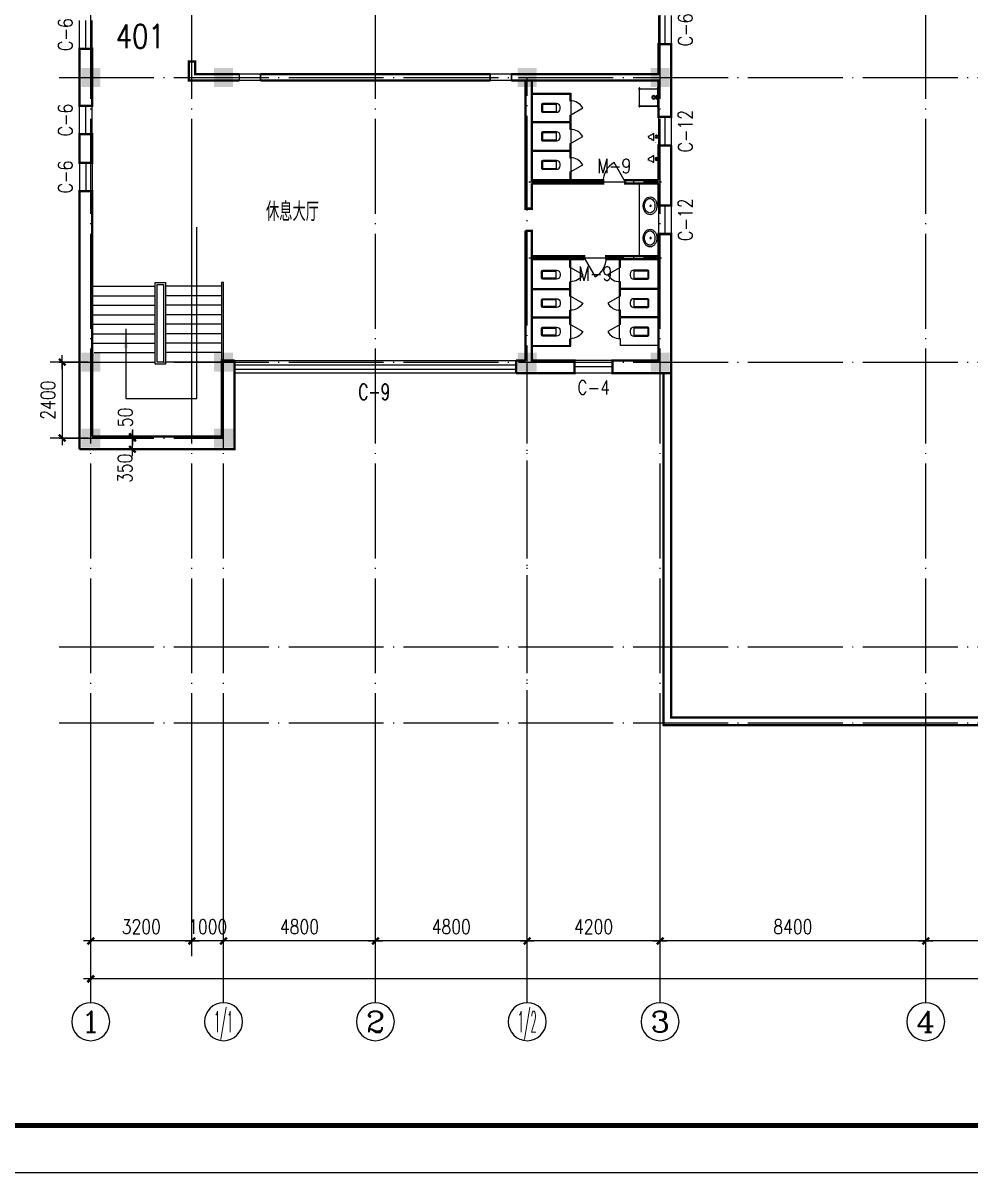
# Model space of a CAD drawing. Extents: x -55219 to 470149, y 494712 to 780039.
# Drawn here: x 363414 to 393355, y 593781 to 630123 of the extents above; entities that cross this region are included whole.
import ezdxf
from ezdxf.enums import TextEntityAlignment as Align

# ---------------------------------------------------------------- set-up
doc = ezdxf.new("R2010")
doc.units = 0
doc.header["$LTSCALE"] = 1500
doc.header["$MEASUREMENT"] = 0
doc.linetypes.add('DOTE', pattern=[2.42, 2, -0.2, 0.02, -0.2])
doc.layers.get('0').update_dxf_attribs({"linetype": 'CONTINUOUS'})
doc.layers.get('DEFPOINTS').update_dxf_attribs({"linetype": 'CONTINUOUS'})
for name, color, linetype in [('AXIS', 3, 'CONTINUOUS'), ('AXIS_TEXT', 7, 'CONTINUOUS'), ('COLUMN', 7, 'CONTINUOUS'), ('DOTE', 1, 'DOTE'), ('LVTRY', 6, 'CONTINUOUS'), ('LVTRY_WINDOW', 7, 'CONTINUOUS'), ('PUB_DIM', 3, 'CONTINUOUS'), ('PUB_TEXT', 7, 'CONTINUOUS'), ('PUB_TITLE', 4, 'CONTINUOUS'), ('PUB_WALL', 255, 'CONTINUOUS'), ('STAIR', 2, 'CONTINUOUS'), ('WALL', 255, 'CONTINUOUS'), ('WINDOW', 2, 'CONTINUOUS'), ('WINDOW_TEXT', 7, 'CONTINUOUS')]:
    doc.layers.add(name, color=color, linetype=linetype)
doc.styles.add('_HZTXT', font='txt.shx', dxfattribs={"width": 0.8, "bigfont": 'hztxt.shx'})
doc.styles.add('_SIMPLEX', font='SIMPLEX.shx', dxfattribs={"width": 0.6})
doc.styles.add('COMPLEX', font='COMPLEX')
doc.styles.add('DIM_FONT', font='SIMPLEX.shx', dxfattribs={"width": 0.8})
doc.styles.add('SIMPLEX', font='SIMPLEX.SHX')
doc.dimstyles.new('AXIS150', dxfattribs={"dimscale": 1.5, "dimtxt": 300, "dimasz": 1, "dimexe": 250, "dimexo": 300, "dimgap": 150, "dimtad": 1, "dimdec": 0, "dimzin": 0, "dimdsep": 46, "dimtxsty": 'DIM_FONT', "dimblk": '_DIMX', "dimcen": 0.09, "dimse1": 1, "dimse2": 1, "dimclrt": 7, "dimadec": 0, "dimazin": 0, "dimtfac": 1, "dimtdec": 0, "dimtix": 1, "dimtmove": 2, "dimatfit": 3, "dimldrblk": '_DIMX', "dimfxl": 1, "dimtolj": 1, "dimtzin": 0, "dimarcsym": 0})
doc.dimstyles.new('DIMN150', dxfattribs={"dimscale": 1.5, "dimtxt": 300, "dimasz": 1, "dimexe": 250, "dimexo": 300, "dimgap": 150, "dimtad": 1, "dimdec": 0, "dimzin": 0, "dimdsep": 46, "dimtxsty": 'DIM_FONT', "dimblk": '_DIMX', "dimcen": 0.09, "dimclrt": 7, "dimadec": 0, "dimazin": 0, "dimtfac": 1, "dimtdec": 0, "dimtix": 1, "dimtmove": 2, "dimatfit": 3, "dimldrblk": '_DIMX', "dimfxl": 1, "dimtolj": 1, "dimtzin": 0, "dimarcsym": 0})

# ---------------------------------------------------------------- blocks, each defined once
blk = doc.blocks.new('_FZH')
blk.add_solid([(0.5, 0.5), (0.5, -0.5), (-0.5, 0.5), (-0.5, -0.5)])
blk = doc.blocks.new('_AXISO')
blk.add_circle((0, 0), 0.5)
at = {"layer": 'AXIS_TEXT', "style": 'COMPLEX', "width": 1.041667}
blk.add_attdef('A', text='', height=0.56, dxfattribs=at).set_placement((-0.25, -0.28), (0.25, -0.28), align=Align.FIT)
blk = doc.blocks.new('_DIMX')
blk.add_line((-150, 0), (150, 0))
at = {"const_width": 50}
blk.add_lwpolyline([(-70, -70), (70, 70)], dxfattribs=at)
blk = doc.blocks.new('*D170')
at = {"color": 0, "linetype": 'ByBlock'}
blk.add_line((400404, 601113), (391957, 601113), dxfattribs=at)
at = {"layer": 'DEFPOINTS', "color": 0, "linetype": 'ByBlock'}
for p in [(391955, 605943), (400405, 605943), (391955, 601113)]:
    blk.add_point(p, dxfattribs=at)
at = {"color": 0, "linetype": 'ByBlock', "xscale": 1.5, "yscale": 1.5, "zscale": 1.5, "rotation": 180}
blk.add_blockref('_DIMX', (391955, 601113), dxfattribs=at)
at = {"color": 0, "linetype": 'ByBlock', "xscale": 1.5, "yscale": 1.5, "zscale": 1.5}
blk.add_blockref('_DIMX', (400405, 601113), dxfattribs=at)
at = {"color": 7, "linetype": 'ByBlock', "insert": (396180, 601563), "char_height": 450, "attachment_point": 5, "style": 'DIM_FONT'}
blk.add_mtext('\\A1;8450', dxfattribs=at)
blk = doc.blocks.new('*D174')
at = {"color": 0, "linetype": 'ByBlock'}
blk.add_line((391954, 601113), (383557, 601113), dxfattribs=at)
at = {"layer": 'DEFPOINTS', "color": 0, "linetype": 'ByBlock'}
for p in [(383555, 605943), (391955, 605943), (383555, 601113)]:
    blk.add_point(p, dxfattribs=at)
at = {"color": 0, "linetype": 'ByBlock', "xscale": 1.5, "yscale": 1.5, "zscale": 1.5, "rotation": 180}
blk.add_blockref('_DIMX', (383555, 601113), dxfattribs=at)
at = {"color": 0, "linetype": 'ByBlock', "xscale": 1.5, "yscale": 1.5, "zscale": 1.5}
blk.add_blockref('_DIMX', (391955, 601113), dxfattribs=at)
at = {"color": 7, "linetype": 'ByBlock', "insert": (387755, 601563), "char_height": 450, "attachment_point": 5, "style": 'DIM_FONT'}
blk.add_mtext('\\A1;8400', dxfattribs=at)
blk = doc.blocks.new('*D176')
at = {"color": 0, "linetype": 'ByBlock'}
blk.add_line((368754, 601113), (365557, 601113), dxfattribs=at)
at = {"layer": 'DEFPOINTS', "color": 0, "linetype": 'ByBlock'}
for p in [(365555, 605943), (368755, 605943), (365555, 601113)]:
    blk.add_point(p, dxfattribs=at)
at = {"color": 0, "linetype": 'ByBlock', "xscale": 1.5, "yscale": 1.5, "zscale": 1.5, "rotation": 180}
blk.add_blockref('_DIMX', (365555, 601113), dxfattribs=at)
at = {"color": 0, "linetype": 'ByBlock', "xscale": 1.5, "yscale": 1.5, "zscale": 1.5}
blk.add_blockref('_DIMX', (368755, 601113), dxfattribs=at)
at = {"color": 7, "linetype": 'ByBlock', "insert": (367155, 601563), "char_height": 450, "attachment_point": 5, "style": 'DIM_FONT'}
blk.add_mtext('\\A1;3200', dxfattribs=at)
blk = doc.blocks.new('*D177')
at = {"color": 0, "linetype": 'ByBlock'}
blk.add_line((374554, 601113), (369757, 601113), dxfattribs=at)
at = {"layer": 'DEFPOINTS', "color": 0, "linetype": 'ByBlock'}
for p in [(369755, 605943), (374555, 605943), (369755, 601113)]:
    blk.add_point(p, dxfattribs=at)
at = {"color": 0, "linetype": 'ByBlock', "xscale": 1.5, "yscale": 1.5, "zscale": 1.5, "rotation": 180}
blk.add_blockref('_DIMX', (369755, 601113), dxfattribs=at)
at = {"color": 0, "linetype": 'ByBlock', "xscale": 1.5, "yscale": 1.5, "zscale": 1.5}
blk.add_blockref('_DIMX', (374555, 601113), dxfattribs=at)
at = {"color": 7, "linetype": 'ByBlock', "insert": (372155, 601563), "char_height": 450, "attachment_point": 5, "style": 'DIM_FONT'}
blk.add_mtext('\\A1;4800', dxfattribs=at)
blk = doc.blocks.new('*D178')
at = {"color": 0, "linetype": 'ByBlock'}
blk.add_line((383554, 601113), (379357, 601113), dxfattribs=at)
at = {"layer": 'DEFPOINTS', "color": 0, "linetype": 'ByBlock'}
for p in [(379355, 605943), (383555, 605943), (379355, 601113)]:
    blk.add_point(p, dxfattribs=at)
at = {"color": 0, "linetype": 'ByBlock', "xscale": 1.5, "yscale": 1.5, "zscale": 1.5, "rotation": 180}
blk.add_blockref('_DIMX', (379355, 601113), dxfattribs=at)
at = {"color": 0, "linetype": 'ByBlock', "xscale": 1.5, "yscale": 1.5, "zscale": 1.5}
blk.add_blockref('_DIMX', (383555, 601113), dxfattribs=at)
at = {"color": 7, "linetype": 'ByBlock', "insert": (381455, 601563), "char_height": 450, "attachment_point": 5, "style": 'DIM_FONT'}
blk.add_mtext('\\A1;4200', dxfattribs=at)
blk = doc.blocks.new('*D180')
at = {"color": 0, "linetype": 'ByBlock'}
blk.add_line((437703, 599913), (365557, 599913), dxfattribs=at)
at = {"layer": 'DEFPOINTS', "color": 0, "linetype": 'ByBlock'}
for p in [(365555, 605943), (437705, 605943), (365555, 599913)]:
    blk.add_point(p, dxfattribs=at)
at = {"color": 0, "linetype": 'ByBlock', "xscale": 1.5, "yscale": 1.5, "zscale": 1.5, "rotation": 180}
blk.add_blockref('_DIMX', (365555, 599913), dxfattribs=at)
at = {"color": 0, "linetype": 'ByBlock', "xscale": 1.5, "yscale": 1.5, "zscale": 1.5}
blk.add_blockref('_DIMX', (437705, 599913), dxfattribs=at)
at = {"color": 7, "linetype": 'ByBlock', "insert": (401630, 600363), "char_height": 450, "attachment_point": 5, "style": 'DIM_FONT'}
blk.add_mtext('\\A1;72150', dxfattribs=at)
blk = doc.blocks.new('M_E9')
for p, q in [((-285, -420), (-285, -40)), ((-265, -20), (265, -20)), ((285, -180), (245, -197.5)), ((245, -197.5), (245, -262.5)), ((245, -262.5), (285, -280)), ((285, -40), (285, -420)), ((265, -440), (-265, -440))]:
    blk.add_line(p, q)
at = {"const_width": 1.5}
for points in [[(-275, 0, 0.4142136), (-305, -30, 0.4142136)], [(305, -30, 0.4142136), (275, 0, 0.4142136)], [(-305, -430, 0.4142136), (-275, -460, 0.4142136)], [(275, -460, 0.4142136), (305, -430, 0.4142136)]]:
    blk.add_lwpolyline(points, format="xyb", dxfattribs=at)
for points in [[(-275, 0), (275, 0)], [(-305, -430), (-305, -30)], [(305, -30), (305, -430)], [(275, -460), (-275, -460)]]:
    blk.add_lwpolyline(points, dxfattribs=at)
for radius in [50, 32.5]:
    blk.add_circle((165, -230), radius)
for centre, start, end in [((-265, -40), 90, 180), ((265, -40), 0, 90), ((-265, -420), 180, 270), ((265, -420), 270, 0)]:
    blk.add_arc(centre, 20, start, end)
at = {"width": 0.8, "flags": 9}
for tag in ['XSIZE', 'YSIZE']:
    blk.add_attdef(tag, (0, 0), '', height=0.5, dxfattribs=at)
blk = doc.blocks.new('M_E14')
blk.add_line((-116, -146), (109, -146))
at = {"const_width": 1.5}
for points in [[(-185, 0), (-185, -10), (-165, -10)], [(-185, 0), (185, 0), (185, -10), (165, -10)], [(-137, -207), (-146, -194), (-153, -182), (-159, -172), (-163, -162), (-166, -154), (-168, -146), (-169, -139), (-170, -133), (-171, -127), (-172, -121), (-172, -115), (-173, -110), (-173, -104), (-173, -98), (-173, -92), (-173, -86), (-173, -79), (-173, -72), (-172, -64), (-171, -54), (-170, -44), (-168, -31), (-166, -17), (-164, -9)], [(-137, -205), (-127, -214)], [(-130, -211), (-128, -213), (-120, -221), (-113, -229), (-107, -236), (-102, -244), (-98, -251), (-93, -259), (-90, -266), (-86, -274), (-83, -281), (-80, -288), (-77, -295), (-74, -302), (-71, -308), (-68, -314), (-65, -320), (-62, -325), (-58, -330), (-55, -334), (-51, -338), (-47, -342), (-43, -345), (-39, -348), (-34, -351), (-30, -353), (-25, -355), (-20, -357), (-15, -358), (-10, -359), (-5, -360), (0, -360), (0, -360)], [(120, -218), (119, -220), (110, -227), (103, -235), (97, -242), (91, -249), (86, -256), (81, -264), (77, -271), (73, -278), (70, -285), (66, -292), (63, -299), (60, -306), (57, -312), (53, -318), (50, -323), (46, -328), (42, -332), (38, -337), (34, -340), (30, -344), (26, -347), (22, -350), (17, -352), (12, -354), (8, -356), (3, -357), (-1, -358)], [(129, -212), (117, -220)], [(128, -215), (138, -202), (145, -191), (152, -180), (156, -171), (160, -163), (162, -156), (164, -149), (165, -142), (166, -136), (167, -130), (168, -125), (169, -119), (170, -114), (170, -108), (170, -102), (171, -96), (171, -89), (171, -82), (171, -73), (171, -64), (170, -53), (169, -41), (167, -27), (165, -10)], [(166, -14), (165, -9)]]:
    blk.add_lwpolyline(points, dxfattribs=at)
for radius in [47.3, 34.6, 22.1]:
    blk.add_circle((-4, -62), radius)
for centre, radius, start, end in [((-387, -363), 346, 14.0616, 38.7001), ((-10, -276), 40.9, 183.6565, 351.9398), ((331, -366), 312, 135.2868, 164.3913)]:
    blk.add_arc(centre, radius, start, end)
at = {"width": 0.8, "flags": 9}
for tag in ['XSIZE', 'YSIZE']:
    blk.add_attdef(tag, (0, 0), '', height=0.5, dxfattribs=at)
blk = doc.blocks.new('_DBLK')
blk.add_line((-0.5, 0), (0, -0.866))
blk.add_arc((-0.5, 0), 1, 300, 0)
at = {"layer": 'WINDOW_TEXT', "style": 'SIMPLEX', "flags": 9}
blk.add_attdef('A', text='', height=1, dxfattribs=at).set_placement((0, 1.5), align=Align.MIDDLE)
blk = doc.blocks.new('_LV6')
for p, q in [((-140, -340), (-140, -780)), ((-110, -340), (-110, -770)), ((100, -300), (-100, -300)), ((100, -330), (-100, -330)), ((110, -770), (110, -340)), ((140, -780), (140, -340)), ((140, -770), (-140, -770)), ((-30, -890), (30, -890))]:
    blk.add_line(p, q)
for centre, radius, start, end in [((-100, -340), 40, 90, 180), ((-100, -340), 10, 90, 180), ((100, -340), 40, 0, 90), ((100, -340), 10, 0, 90), ((-30, -780), 110, 180, 270), ((30, -780), 110, 270, 0)]:
    blk.add_arc(centre, radius, start, end)
blk = doc.blocks.new('_LV3')
for points in [[(280, -265, 0.12431), (260, -186, 0.105707), (198, -113, 0.086941), (110, -67, 0.077137), (0, -50, 0.077137), (-110, -67, 0.086941), (-198, -113, 0.105707), (-260, -186, 0.12431), (-280, -265, 0.12431), (-260, -344, 0.105707), (-198, -417, 0.086941), (-110, -463, 0.077137), (0, -480, 0.077137), (110, -463, 0.086941), (198, -417, 0.105707), (260, -344, 0.12431)], [(230, -275, 0.12431), (216, -220, 0.105707), (168, -163, 0.086941), (95, -125, 0.077137), (0, -110, 0.077137), (-95, -125, 0.086941), (-168, -163, 0.105707), (-216, -220, 0.12431), (-230, -275, 0.12431), (-216, -330, 0.105707), (-168, -387, 0.086941), (-95, -425, 0.077137), (0, -440, 0.077137), (95, -425, 0.086941), (168, -387, 0.105707), (216, -330, 0.12431)]]:
    blk.add_lwpolyline(points, format="xyb", close=True)
blk.add_circle((0, -250), 20)
blk = doc.blocks.new('*D282')
at = {"color": 0, "linetype": 'ByBlock'}
for p, q in [((366426, 617055), (366501, 617055)), ((366426, 617005), (366501, 617005)), ((366876, 617056), (366876, 617058)), ((366876, 617005), (366876, 617055)), ((366876, 617005), (366876, 617055)), ((366876, 617003), (366876, 617002))]:
    blk.add_line(p, q, dxfattribs=at)
at = {"layer": 'DEFPOINTS', "color": 0, "linetype": 'ByBlock'}
for p in [(366876, 617055), (366876, 617055), (366876, 617005)]:
    blk.add_point(p, dxfattribs=at)
at = {"color": 0, "linetype": 'ByBlock', "xscale": 1.5, "yscale": 1.5, "zscale": 1.5}
for p, rotation in [((366876, 617055), 270), ((366876, 617005), 90)]:
    blk.add_blockref('_DIMX', p, dxfattribs=dict(at, rotation=rotation))
at = {"color": 7, "linetype": 'ByBlock', "insert": (366649, 617659), "char_height": 450, "attachment_point": 5, "rotation": 90, "style": 'DIM_FONT'}
blk.add_mtext('\\A1;50', dxfattribs=at)
blk = doc.blocks.new('_ARROW')
blk.add_solid([(0, 0), (-1, 0.1), (-1, -0.1)])
blk = doc.blocks.new('*D281')
at = {"color": 0, "linetype": 'ByBlock'}
for p, q in [((366426, 617005), (366501, 617005)), ((366876, 617006), (366876, 617008)), ((366876, 616655), (366876, 617005)), ((366876, 616655), (366876, 617005)), ((366426, 616655), (366501, 616655)), ((366876, 616653), (366876, 616652))]:
    blk.add_line(p, q, dxfattribs=at)
at = {"layer": 'DEFPOINTS', "color": 0, "linetype": 'ByBlock'}
for p in [(366876, 617005), (366876, 617005), (366876, 616655)]:
    blk.add_point(p, dxfattribs=at)
at = {"color": 0, "linetype": 'ByBlock', "xscale": 1.5, "yscale": 1.5, "zscale": 1.5}
for p, rotation in [((366876, 617005), 270), ((366876, 616655), 90)]:
    blk.add_blockref('_DIMX', p, dxfattribs=dict(at, rotation=rotation))
at = {"color": 7, "linetype": 'ByBlock', "insert": (366638, 616051), "char_height": 450, "attachment_point": 5, "rotation": 90, "style": 'DIM_FONT'}
blk.add_mtext('\\A1;350', dxfattribs=at)
blk = doc.blocks.new('*D283')
at = {"color": 0, "linetype": 'ByBlock'}
for p, q in [((365473, 619405), (364278, 619405)), ((364653, 619403), (364653, 617006)), ((365473, 617005), (364278, 617005))]:
    blk.add_line(p, q, dxfattribs=at)
at = {"layer": 'DEFPOINTS', "color": 0, "linetype": 'ByBlock'}
for p in [(365923, 619405), (364653, 617005), (365923, 617005)]:
    blk.add_point(p, dxfattribs=at)
at = {"color": 0, "linetype": 'ByBlock', "xscale": 1.5, "yscale": 1.5, "zscale": 1.5}
for p, rotation in [((364653, 619405), 90), ((364653, 617005), 270)]:
    blk.add_blockref('_DIMX', p, dxfattribs=dict(at, rotation=rotation))
at = {"color": 7, "linetype": 'ByBlock', "insert": (364203, 618205), "char_height": 450, "attachment_point": 5, "rotation": 90, "style": 'DIM_FONT'}
blk.add_mtext('\\A1;2400', dxfattribs=at)
blk = doc.blocks.new('_WBLK')
for p, q in [((-0.5, 0.5), (0.5, 0.5)), ((-0.5, 0), (0.5, 0)), ((-0.5, -0.5), (0.5, -0.5))]:
    blk.add_line(p, q)
at = {"layer": 'WINDOW_TEXT', "style": 'SIMPLEX', "flags": 9}
blk.add_attdef('A', text='', height=1, dxfattribs=at).set_placement((0, 1.5), align=Align.MIDDLE)
blk = doc.blocks.new('*D284')
at = {"color": 0, "linetype": 'ByBlock'}
for p, q in [((368754, 601113), (368752, 601113)), ((369755, 601113), (368755, 601113)), ((369757, 601113), (369758, 601113))]:
    blk.add_line(p, q, dxfattribs=at)
at = {"layer": 'DEFPOINTS', "color": 0, "linetype": 'ByBlock'}
for p in [(368755, 605943), (369755, 605943), (368755, 601113)]:
    blk.add_point(p, dxfattribs=at)
at = {"color": 0, "linetype": 'ByBlock', "xscale": 1.5, "yscale": 1.5, "zscale": 1.5}
blk.add_blockref('_DIMX', (368755, 601113), dxfattribs=at)
at = {"color": 0, "linetype": 'ByBlock', "xscale": 1.5, "yscale": 1.5, "zscale": 1.5, "rotation": 180}
blk.add_blockref('_DIMX', (369755, 601113), dxfattribs=at)
at = {"color": 7, "linetype": 'ByBlock', "insert": (369255, 601563), "char_height": 450, "attachment_point": 5, "style": 'DIM_FONT'}
blk.add_mtext('\\A1;1000', dxfattribs=at)
blk = doc.blocks.new('*D285')
at = {"color": 0, "linetype": 'ByBlock'}
blk.add_line((379354, 601113), (374557, 601113), dxfattribs=at)
at = {"layer": 'DEFPOINTS', "color": 0, "linetype": 'ByBlock'}
for p in [(374555, 605943), (379355, 605943), (374555, 601113)]:
    blk.add_point(p, dxfattribs=at)
at = {"color": 0, "linetype": 'ByBlock', "xscale": 1.5, "yscale": 1.5, "zscale": 1.5, "rotation": 180}
blk.add_blockref('_DIMX', (374555, 601113), dxfattribs=at)
at = {"color": 0, "linetype": 'ByBlock', "xscale": 1.5, "yscale": 1.5, "zscale": 1.5}
blk.add_blockref('_DIMX', (379355, 601113), dxfattribs=at)
at = {"color": 7, "linetype": 'ByBlock', "insert": (376955, 601563), "char_height": 450, "attachment_point": 5, "style": 'DIM_FONT'}
blk.add_mtext('\\A1;4800', dxfattribs=at)

msp = doc.modelspace()

# ---------------------------------------------------------------- linework, layer by layer
msp.add_line((379505.2, 619454.9), (379505.2, 622654.9))
at = {"layer": 'AXIS'}
for p, q in [((365555.2, 599162.9), (365555.2, 605943)), ((368755.2, 600636.6), (368755.2, 605943)), ((369755.2, 599162.9), (369755.2, 605943)), ((374555.2, 599162.9), (374555.2, 605943)), ((379355.2, 599162.9), (379355.2, 605943)), ((383555.2, 599162.9), (383555.2, 605943)), ((391955.2, 599162.9), (391955.2, 605943))]:
    msp.add_line(p, q, dxfattribs=at)
at = {"layer": 'DOTE'}
for p, q in [((365555.2, 605943), (365555.2, 674505.6)), ((374555.2, 605943), (374555.2, 674505.6)), ((383555.2, 605943), (383555.2, 674505.6)), ((391955.2, 605943), (391955.2, 674505.6)), ((368755.2, 605943), (368755.2, 662004.9)), ((364555.2, 628404.9), (444227.5, 628404.9)), ((364555.2, 628404.9), (383655.2, 628404.9)), ((379355.2, 606042.1), (379355.2, 628404.9)), ((379405.2, 625104.9), (383605.2, 625104.9)), ((368755.2, 619404.9), (368755.2, 624804.9)), ((379405.2, 622704.9), (383605.2, 622704.9)), ((364555.2, 619404.9), (436905.2, 619404.9)), ((364555.2, 619404.9), (436905.2, 619404.9)), ((369755.2, 605943), (369755.2, 619404.9)), ((379355.2, 605943), (379355.2, 619404.9)), ((364555.2, 617004.9), (369755.2, 617004.9)), ((364555.2, 610404.9), (436905.2, 610404.9)), ((364555.2, 608004.9), (436905.2, 608004.9))]:
    msp.add_line(p, q, dxfattribs=at)
at = {"layer": 'LVTRY'}
for p, q in [((379505.2, 627904.7), (380735.2, 627904.7)), ((379505.2, 627874.7), (380705.2, 627874.7)), ((380705.2, 627874.7), (380705.2, 627664.7)), ((380705.2, 627664.7), (380735.2, 627664.7)), ((380735.2, 627904.7), (380735.2, 627664.7)), ((380735.2, 627664.7), (380735.2, 625864.7)), ((379505.2, 627004.7), (380705.2, 627004.7)), ((379505.2, 626974.7), (380705.2, 626974.7)), ((380705.2, 627214.7), (380705.2, 627004.7)), ((380705.2, 627214.7), (380735.2, 627214.7)), ((380705.2, 626974.7), (380705.2, 626764.7)), ((380735.2, 627214.7), (380735.2, 626764.7)), ((380705.2, 626764.7), (380735.2, 626764.7)), ((380705.2, 626314.7), (380705.2, 626104.7)), ((380705.2, 626314.7), (380735.2, 626314.7)), ((379505.2, 626104.7), (380734.7, 626104.7)), ((379505.2, 626104.7), (380705.2, 626104.7)), ((379505.2, 626074.7), (380705.2, 626074.7)), ((380705.2, 626074.7), (380705.2, 625864.7)), ((380705.2, 625864.7), (380735.2, 625864.7)), ((380735.2, 626105.2), (380734.7, 626104.7)), ((380735.2, 625864.7), (380735.2, 625154.7)), ((380705.2, 625414.7), (380735.2, 625414.7)), ((380705.2, 625414.7), (380705.2, 625154.7)), ((382905.2, 622754.9), (382905.2, 625054.7)), ((380705.2, 622394.9), (380705.2, 622654.9)), ((380735.2, 622604.4), (380734.7, 622604.9)), ((380735.2, 620144.9), (380735.2, 622654.9)), ((382275.2, 620144.9), (382275.2, 622654.9)), ((382275.2, 622604.4), (382275.7, 622604.9)), ((382305.2, 622394.9), (382305.2, 622654.9)), ((380705.2, 622394.9), (380735.2, 622394.9)), ((382305.2, 622394.9), (382275.2, 622394.9)), ((380705.2, 621734.9), (380705.2, 621944.9)), ((380705.2, 621944.9), (380735.2, 621944.9)), ((382305.2, 621944.9), (382275.2, 621944.9)), ((382305.2, 621734.9), (382305.2, 621944.9)), ((379505.2, 621734.9), (380705.2, 621734.9)), ((379505.2, 621704.9), (380734.7, 621704.9)), ((379505.2, 621704.9), (380705.2, 621704.9)), ((380705.2, 621494.9), (380705.2, 621704.9)), ((380705.2, 621494.9), (380735.2, 621494.9)), ((380735.2, 621704.4), (380734.7, 621704.9)), ((382275.2, 621704.4), (382275.7, 621704.9)), ((382305.2, 621494.9), (382275.2, 621494.9)), ((383505.2, 621704.9), (382275.7, 621704.9)), ((383505.2, 621734.9), (382305.2, 621734.9)), ((383505.2, 621704.9), (382305.2, 621704.9)), ((382305.2, 621494.9), (382305.2, 621704.9)), ((379505.2, 620834.9), (380705.2, 620834.9)), ((379505.2, 620804.9), (380705.2, 620804.9)), ((380705.2, 620834.9), (380705.2, 621044.9)), ((380705.2, 621044.9), (380735.2, 621044.9)), ((380705.2, 620594.9), (380705.2, 620804.9)), ((380735.2, 620594.9), (380735.2, 621044.9)), ((382275.2, 620594.9), (382275.2, 621044.9)), ((382305.2, 621044.9), (382275.2, 621044.9)), ((382305.2, 620834.9), (382305.2, 621044.9)), ((383505.2, 620834.9), (382305.2, 620834.9)), ((383505.2, 620804.9), (382305.2, 620804.9)), ((382305.2, 620594.9), (382305.2, 620804.9)), ((380705.2, 620594.9), (380735.2, 620594.9)), ((382305.2, 620594.9), (382275.2, 620594.9)), ((380705.2, 619934.9), (380705.2, 620144.9)), ((380705.2, 620144.9), (380735.2, 620144.9)), ((380735.2, 619904.9), (380735.2, 620144.9)), ((382305.2, 620144.9), (382275.2, 620144.9)), ((382305.2, 619934.9), (382305.2, 620144.9)), ((379505.2, 619934.9), (380705.2, 619934.9)), ((379505.2, 619904.9), (380735.2, 619904.9)), ((383505.2, 619934.9), (382305.2, 619934.9)), ((370105.2, 619454.9), (379005.2, 619454.9)), ((379005.2, 619312.4), (370105.2, 619312.4)), ((379005.2, 619176.1), (370105.2, 619176.1)), ((379005.2, 619054.9), (370105.2, 619054.9))]:
    msp.add_line(p, q, dxfattribs=at)
at = {"layer": 'LVTRY', "const_width": 50}
for points in [[(370255.2, 628504.9), (370255.2, 628304.9)], [(370925.2, 628304.9), (370925.2, 628504.9)], [(378185.2, 628304.9), (378185.2, 628504.9)], [(378855.2, 628504.9), (378855.2, 628304.9)]]:
    msp.add_lwpolyline(points, dxfattribs=at)
at = {"layer": 'PUB_DIM'}
msp.add_lwpolyline([(366667.8, 620454.9), (366667.8, 618259.8), (368912.9, 618259.8), (368912.9, 623666)], dxfattribs=at)
at = {"layer": 'PUB_TITLE'}
msp.add_lwpolyline([(343999.3, 593781.4), (343999.3, 682881.4), (470149.3, 682881.4), (470149.3, 593781.4)], close=True, dxfattribs=at)
at = {"layer": 'PUB_TITLE', "const_width": 150}
msp.add_lwpolyline([(347749.3, 595281.4), (468649.3, 595281.4), (468649.3, 681381.4), (347749.3, 681381.4)], close=True, dxfattribs=at)
at = {"layer": 'PUB_WALL', "const_width": 75}
for points in [[(378855.2, 628304.9), (383505.2, 628304.9), (383505.2, 627154.9), (383905.2, 627154.9), (383905.2, 629454.9), (383505.2, 629454.9), (383505.2, 628504.9), (378855.2, 628504.9)], [(370255.2, 628504.9), (368855.2, 628504.9), (368855.2, 628904.9), (368655.2, 628904.9), (368655.2, 628304.9), (370255.2, 628304.9)], [(378185.2, 628504.9), (370925.2, 628504.9)], [(370925.2, 628304.9), (378185.2, 628304.9)], [(379505.2, 624254.9), (379505.2, 625054.7), (379505.2, 624254.9), (379305.2, 624254.9), (379305.2, 625104.9), (379305.2, 628304.9)], [(379505.2, 625054.7), (381755.2, 625054.7), (381755.2, 625154.7), (379505.2, 625154.7), (379505.2, 628304.9)], [(383505.2, 625054.7), (383505.2, 624354.9), (383905.2, 624354.9), (383905.2, 626254.9)], [(383505.2, 625154.7), (383505.2, 626254.9), (383905.2, 626254.9)], [(383505.2, 625054.7), (383505.2, 625054.7), (382455.2, 625054.7), (382455.2, 625154.7), (383505.2, 625154.7)], [(365205.2, 616655.4), (365205.2, 622633.1), (365205.2, 624804.9), (365605.2, 624804.9), (365605.2, 622633.1), (365605.2, 617055.4)], [(383665.2, 619054.9), (383665.2, 607937.7), (383665.7, 607937.2), (421931.6, 607937.2), (437773, 623778.6)], [(383905.2, 619054.9), (383905.2, 608177.2), (421832.2, 608177.2), (437533, 623878)], [(381155.2, 622654.9), (381155.2, 622754.9), (379505.2, 622754.9), (379505.2, 623554.9), (379305.2, 623554.9)], [(379305.2, 619454.9), (379305.2, 623554.9)], [(381155.2, 622654.9), (379505.2, 622654.9), (379505.2, 619454.9), (380855.2, 619454.9), (380855.2, 619054.9), (379005.2, 619054.9)], [(383505.2, 622754.9), (383505.2, 622754.9), (381855.2, 622754.9), (381855.2, 622654.9)], [(381855.2, 622654.9), (383505.2, 622654.9)], [(365205.7, 616654.9), (370104.7, 616654.9), (370105.2, 616655.4), (370105.2, 619454.9)], [(365605.7, 617054.9), (369704.7, 617054.9), (369705.2, 617055.4), (369705.2, 619454.9), (370105.2, 619454.9)], [(369705.2, 619454.9), (370105.2, 619454.9)], [(369705.2, 619304.4), (369705.7, 619304.9)], [(379005.2, 619454.9), (379305.2, 619454.9)], [(379005.2, 619054.9), (379005.2, 619454.9)], [(369704.7, 617054.9), (369705.2, 617055.4)], [(370055.2, 617055.4), (370055.2, 617055.4)], [(370104.7, 616654.9), (370105.2, 616655.4)]]:
    msp.add_lwpolyline(points, dxfattribs=at)
for points in [[(365605.2, 629304.9), (365205.2, 629304.9), (365205.2, 627504.9), (365605.2, 627504.9), (365605.2, 628504.9)], [(365205.2, 626604.9), (365205.2, 625704.9), (365605.2, 625704.9), (365605.2, 626604.9)], [(383905.2, 622754.9), (383905.2, 623454.9), (383505.2, 623454.9), (383505.2, 622754.9), (383505.2, 619454.9), (382055.2, 619454.9), (382055.2, 619054.9), (383905.2, 619054.9)]]:
    msp.add_lwpolyline(points, close=True, dxfattribs=at)
at = {"layer": 'STAIR'}
for p, q in [((365605.2, 621804.9), (367595.2, 621804.9)), ((367595.2, 619344.9), (367595.2, 621917)), ((367595.2, 621917), (367915.2, 621917)), ((367655.2, 619404.9), (367655.2, 621857)), ((367655.2, 621857), (367855.2, 621857)), ((367855.2, 621857), (367855.2, 619404.9)), ((367915.2, 621917), (367915.2, 619344.9)), ((369695.2, 621804.9), (367915.2, 621804.9)), ((369695.2, 621917), (369695.2, 619494.9)), ((369755.2, 621917), (369695.2, 621917)), ((369755.2, 619494.9), (369755.2, 621917)), ((365605.2, 621504.9), (367595.2, 621504.9)), ((369695.2, 621504.9), (367915.2, 621504.9)), ((365605.2, 621204.9), (367595.2, 621204.9)), ((369695.2, 621204.9), (367915.2, 621204.9)), ((365605.2, 620904.9), (367595.2, 620904.9)), ((369695.2, 620904.9), (367915.2, 620904.9)), ((365605.2, 620604.9), (367595.2, 620604.9)), ((369695.2, 620604.9), (367915.2, 620604.9)), ((365605.2, 620304.9), (367595.2, 620304.9)), ((365605.2, 620004.9), (367595.2, 620004.9)), ((369695.2, 620304.9), (367915.2, 620304.9)), ((369695.2, 620004.9), (367915.2, 620004.9)), ((365665.2, 619704.9), (367595.2, 619704.9)), ((369695.2, 619704.9), (367915.2, 619704.9)), ((365665.2, 619404.9), (367595.2, 619404.9)), ((367915.2, 619344.9), (367595.2, 619344.9)), ((367855.2, 619404.9), (367655.2, 619404.9)), ((369695.2, 619404.9), (367915.2, 619404.9)), ((369695.2, 619344.9), (369755.2, 619344.9)), ((370055.2, 617255.4), (370055.7, 617254.9)), ((369755.2, 616654.9), (369755.2, 616954.9)), ((369455.2, 616654.9), (369455.2, 616655.4)), ((369455.2, 616655.4), (369455.7, 616654.9))]:
    msp.add_line(p, q, dxfattribs=at)
at = {"layer": 'WALL'}
for p, q in [((383905.2, 629454.9), (383505.2, 629454.9)), ((383505.2, 629454.9), (383505.2, 628504.9)), ((383905.2, 629454.9), (383905.2, 627154.9)), ((365205.2, 627504.9), (365205.2, 629304.9)), ((365205.2, 629304.9), (365605.2, 629304.9)), ((365605.2, 628504.9), (365605.2, 629304.9)), ((368655.2, 628304.9), (368655.2, 628904.9)), ((368855.2, 628904.9), (368655.2, 628904.9)), ((368855.2, 628904.9), (368855.2, 628504.9)), ((365605.2, 627504.9), (365605.2, 628504.9)), ((383505.2, 628504.9), (368855.2, 628504.9)), ((383505.2, 628304.9), (368655.2, 628304.9)), ((379305.2, 625104.9), (379305.2, 628304.9)), ((379505.2, 625154.7), (379505.2, 628304.9)), ((383505.2, 628304.9), (383505.2, 627154.9)), ((365205.2, 627504.9), (365605.2, 627504.9)), ((383505.2, 627154.9), (383905.2, 627154.9)), ((365205.2, 625704.9), (365205.2, 626604.9)), ((365205.2, 626604.9), (365605.2, 626604.9)), ((365605.2, 625704.9), (365605.2, 626604.9)), ((383505.2, 626254.9), (383905.2, 626254.9)), ((383505.2, 626254.9), (383505.2, 625154.7)), ((383905.2, 626254.9), (383905.2, 624354.9)), ((365205.2, 625704.9), (365605.2, 625704.9)), ((379305.2, 624254.9), (379305.2, 625104.9)), ((379505.2, 625154.7), (381755.2, 625154.7)), ((381755.2, 625054.7), (381755.2, 625154.7)), ((382455.2, 625054.7), (382455.2, 625154.7)), ((382455.2, 625154.7), (383505.2, 625154.7)), ((365205.2, 624804.9), (365605.2, 624804.9)), ((365205.2, 622633.1), (365205.2, 624804.9)), ((365605.2, 622633.1), (365605.2, 624804.9)), ((379505.2, 624254.9), (379505.2, 625054.7)), ((379505.2, 624254.9), (379505.2, 625054.7)), ((379505.2, 625054.7), (381755.2, 625054.7)), ((382455.2, 625054.7), (383505.2, 625054.7)), ((383505.2, 625054.7), (383505.2, 624354.9)), ((383505.2, 625054.7), (383505.2, 625054.7)), ((383505.2, 624354.9), (383905.2, 624354.9)), ((379505.2, 624254.9), (379305.2, 624254.9)), ((379505.2, 623554.9), (379305.2, 623554.9)), ((379305.2, 619454.9), (379305.2, 623554.9)), ((379505.2, 622754.9), (379505.2, 623554.9)), ((383505.2, 623454.9), (383505.2, 622754.9)), ((383505.2, 623454.9), (383905.2, 623454.9)), ((383905.2, 623454.9), (383905.2, 622754.9)), ((365205.2, 616655.4), (365205.2, 622633.1)), ((365605.2, 617055.4), (365605.2, 622633.1)), ((379505.2, 622754.9), (381155.2, 622754.9)), ((379505.2, 619454.9), (379505.2, 622654.9)), ((379505.2, 622654.9), (381155.2, 622654.9)), ((381155.2, 622754.9), (381155.2, 622654.9)), ((381855.2, 622754.9), (381855.2, 622654.9)), ((381855.2, 622754.9), (383505.2, 622754.9)), ((381855.2, 622654.9), (383505.2, 622654.9)), ((383505.2, 622754.9), (383505.2, 619454.9)), ((383505.2, 622754.9), (383505.2, 622754.9)), ((383905.2, 622754.9), (383905.2, 619054.9)), ((369705.2, 617055.4), (369705.2, 619454.9)), ((369705.2, 619454.9), (370105.2, 619454.9)), ((369705.2, 619454.9), (370105.2, 619454.9)), ((369705.2, 619304.4), (369705.7, 619304.9)), ((370105.2, 616655.4), (370105.2, 619454.9)), ((379005.2, 619454.9), (379305.2, 619454.9)), ((379005.2, 619054.9), (379005.2, 619454.9)), ((379505.2, 619454.9), (380855.2, 619454.9)), ((380855.2, 619454.9), (380855.2, 619054.9)), ((382055.2, 619454.9), (383505.2, 619454.9)), ((382055.2, 619454.9), (382055.2, 619054.9)), ((379005.2, 619054.9), (380855.2, 619054.9)), ((382055.2, 619054.9), (383905.2, 619054.9)), ((383665.2, 619054.9), (383665.2, 607937.7)), ((365605.7, 617054.9), (369704.7, 617054.9)), ((369704.7, 617054.9), (369705.2, 617055.4)), ((369704.7, 617054.9), (369705.2, 617055.4)), ((370055.2, 617055.4), (370055.2, 617055.4)), ((365205.7, 616654.9), (370104.7, 616654.9)), ((370104.7, 616654.9), (370105.2, 616655.4)), ((370104.7, 616654.9), (370105.2, 616655.4)), ((383665.2, 607937.7), (383665.7, 607937.2)), ((383665.7, 607937.2), (421931.6, 607937.2))]:
    msp.add_line(p, q, dxfattribs=at)

# ---------------------------------------------------------------- block references
at = {"layer": 'AXIS'}
ref = msp.add_blockref('_AXISO', (365555.2, 598562.9), dxfattribs=dict(at, xscale=-1200, yscale=1200, zscale=1200, rotation=180))
ref.add_attrib('A', '1', dxfattribs={"layer": 'AXIS_TEXT', "height": 672, "style": 'COMPLEX', "width": 2.083333}).set_placement((365255.2, 598226.9), (365855.2, 598226.9), align=Align.FIT)
ref = msp.add_blockref('_AXISO', (369755.2, 598562.9), dxfattribs=dict(at, xscale=-1200, yscale=1200, zscale=1200, rotation=180))
ref.add_attrib('A', '1/1', dxfattribs={"layer": 'AXIS_TEXT', "height": 672, "style": 'COMPLEX', "width": 0.407609}).set_placement((369455.2, 598226.9), (370055.2, 598226.9), align=Align.FIT)
ref = msp.add_blockref('_AXISO', (374555.2, 598562.9), dxfattribs=dict(at, xscale=-1200, yscale=1200, zscale=1200, rotation=180))
ref.add_attrib('A', '2', dxfattribs={"layer": 'AXIS_TEXT', "height": 672, "style": 'COMPLEX', "width": 1.339286}).set_placement((374255.2, 598226.9), (374855.2, 598226.9), align=Align.FIT)
ref = msp.add_blockref('_AXISO', (379355.2, 598562.9), dxfattribs=dict(at, xscale=-1200, yscale=1200, zscale=1200, rotation=180))
ref.add_attrib('A', '1/2', dxfattribs={"layer": 'AXIS_TEXT', "height": 672, "style": 'COMPLEX', "width": 0.367647}).set_placement((379055.2, 598226.9), (379655.2, 598226.9), align=Align.FIT)
ref = msp.add_blockref('_AXISO', (383555.2, 598562.9), dxfattribs=dict(at, xscale=-1200, yscale=1200, zscale=1200, rotation=180))
ref.add_attrib('A', '3', dxfattribs={"layer": 'AXIS_TEXT', "height": 672, "style": 'COMPLEX', "width": 1.339286}).set_placement((383255.2, 598226.9), (383855.2, 598226.9), align=Align.FIT)
ref = msp.add_blockref('_AXISO', (391955.2, 598562.9), dxfattribs=dict(at, xscale=-1200, yscale=1200, zscale=1200, rotation=180))
ref.add_attrib('A', '4', dxfattribs={"layer": 'AXIS_TEXT', "height": 672, "rotation": 360, "style": 'COMPLEX', "width": 1.171875}).set_placement((391655.2, 598226.9), (392255.2, 598226.9), align=Align.FIT)
at = {"layer": 'COLUMN', "xscale": 600, "yscale": 600, "zscale": 600}
for p in [(365555.2, 628404.9), (369755.2, 628404.9), (379355.2, 628404.9), (383555.2, 628404.9), (365555.2, 619404.9), (369755.2, 619404.9), (379355.2, 619404.9), (383555.2, 619404.9), (365555.2, 617004.9), (369755.2, 617004.9)]:
    msp.add_blockref('_FZH', p, dxfattribs=at)
at = {"layer": 'LVTRY', "yscale": 1.3}
msp.add_blockref('M_E9', (383190.1, 628071.5), dxfattribs=at)
at = {"layer": 'LVTRY'}
for p, rotation in [((379505.2, 627439.7), 89.99999999999999), ((379505.2, 626539.7), 89.99999999999999), ((379505.2, 625639.7), 89.99999999999999), ((383505.2, 622169.9), 270), ((383505.2, 621269.9), 270), ((383505.2, 620369.9), 270)]:
    msp.add_blockref('_LV6', p, dxfattribs=dict(at, rotation=rotation))
at = {"layer": 'LVTRY', "xscale": -1}
for name, p, rotation in [('M_E14', (383505.2, 626529.8), 270), ('M_E14', (383505.2, 625829.8), 270), ('_LV3', (383505.2, 624345.3), 269.9999999999998), ('_LV3', (383505.2, 623327), 269.9999999999998), ('_LV6', (379505.2, 622169.9), 89.99999999999999), ('_LV6', (379505.2, 621269.9), 89.99999999999999), ('_LV6', (379505.2, 620369.9), 89.99999999999999)]:
    msp.add_blockref(name, p, dxfattribs=dict(at, rotation=rotation))
at = {"layer": 'LVTRY_WINDOW', "yscale": 450, "zscale": 450}
for p, xscale, rotation in [((380720.2, 627439.7), 450, 89.99999999999999), ((380720.2, 626539.7), 450, 89.99999999999999), ((380720.2, 625639.7), 450, 89.99999999999999), ((380720.2, 622169.9), -450, 89.99999999999999), ((382290.2, 622169.9), 450, 270), ((380720.2, 621269.9), -450, 89.99999999999999), ((382290.2, 621269.9), 450, 270), ((380720.2, 620369.9), -450, 89.99999999999999), ((382290.2, 620369.9), 450, 270)]:
    msp.add_blockref('_DBLK', p, dxfattribs=dict(at, xscale=xscale, rotation=rotation))
at = {"layer": 'PUB_DIM', "xscale": 600, "yscale": 600, "zscale": 600, "rotation": 89.99999999999999}
msp.add_blockref('_ARROW', (366667.8, 620454.9), dxfattribs=at)
at = {"layer": 'WINDOW'}
ref = msp.add_blockref('_WBLK', (365405.2, 629754.9), dxfattribs=dict(at, xscale=900, yscale=400, zscale=900, rotation=89.99999999999999))
ref.add_attrib('A', 'C-6', dxfattribs={"layer": 'WINDOW_TEXT', "height": 450, "rotation": 90, "style": '_SIMPLEX', "width": 0.8, "flags": 8}).set_placement((364755.2, 629754.9), align=Align.MIDDLE)
ref = msp.add_blockref('_WBLK', (383705.2, 629904.9), dxfattribs=dict(at, xscale=900, yscale=400, zscale=900, rotation=270))
ref.add_attrib('A', 'C-6', dxfattribs={"layer": 'WINDOW_TEXT', "height": 450, "rotation": 90, "style": '_SIMPLEX', "width": 0.8, "flags": 8}).set_placement((384355.2, 629904.9), align=Align.MIDDLE)
ref = msp.add_blockref('_WBLK', (365405.2, 627054.9), dxfattribs=dict(at, xscale=900, yscale=400, zscale=900, rotation=89.99999999999999))
ref.add_attrib('A', 'C-6', dxfattribs={"layer": 'WINDOW_TEXT', "height": 450, "rotation": 90, "style": '_SIMPLEX', "width": 0.8, "flags": 8}).set_placement((364755.2, 627054.9), align=Align.MIDDLE)
ref = msp.add_blockref('_WBLK', (383705.2, 626704.9), dxfattribs=dict(at, xscale=900, yscale=399.9999999998836, zscale=900, rotation=270))
ref.add_attrib('A', 'C-12', dxfattribs={"layer": 'WINDOW_TEXT', "height": 450, "rotation": 90, "style": '_SIMPLEX', "width": 0.8, "flags": 8}).set_placement((384355.2, 626704.9), align=Align.MIDDLE)
ref = msp.add_blockref('_DBLK', (382105.2, 625104.7), dxfattribs=dict(at, xscale=-700, yscale=-700, zscale=700))
ref.add_attrib('A', 'M-9', dxfattribs={"layer": 'WINDOW_TEXT', "height": 450, "style": '_SIMPLEX', "width": 0.8, "flags": 8}).set_placement((382105.2, 625604.7), align=Align.MIDDLE)
ref = msp.add_blockref('_WBLK', (365405.2, 625254.9), dxfattribs=dict(at, xscale=900, yscale=400, zscale=900, rotation=270))
ref.add_attrib('A', 'C-6', dxfattribs={"layer": 'WINDOW_TEXT', "height": 450, "rotation": 90, "style": '_SIMPLEX', "width": 0.8, "flags": 8}).set_placement((364755.2, 625254.9), align=Align.MIDDLE)
ref = msp.add_blockref('_WBLK', (383705.2, 623904.9), dxfattribs=dict(at, xscale=900, yscale=400, zscale=900, rotation=270))
ref.add_attrib('A', 'C-12', dxfattribs={"layer": 'WINDOW_TEXT', "height": 450, "rotation": 90, "style": '_SIMPLEX', "width": 0.8, "flags": 8}).set_placement((384355.2, 623904.9), align=Align.MIDDLE)
ref = msp.add_blockref('_DBLK', (381505.2, 622704.9), dxfattribs=dict(at, xscale=-700, yscale=-700, zscale=700, rotation=180))
ref.add_attrib('A', 'M-9', dxfattribs={"layer": 'WINDOW_TEXT', "height": 450, "style": '_SIMPLEX', "width": 0.8, "flags": 8}).set_placement((381505.2, 622204.9), align=Align.MIDDLE)
ref = msp.add_blockref('_WBLK', (381455.2, 619254.9), dxfattribs=dict(at, xscale=1200, yscale=400.0000000001164, zscale=1200, rotation=180))
ref.add_attrib('A', 'C-4', dxfattribs={"layer": 'WINDOW_TEXT', "height": 450, "style": '_SIMPLEX', "width": 0.8, "flags": 8}).set_placement((381455.2, 618604.9), align=Align.MIDDLE)

# ---------------------------------------------------------------- texts
at = {"layer": 'LVTRY', "color": 0, "insert": (366350.5, 630077.6), "char_height": 750, "width": 2156.339, "attachment_point": 1, "style": 'DIM_FONT'}
msp.add_mtext('401', dxfattribs=at)
at = {"layer": 'PUB_TEXT', "style": '_HZTXT', "width": 0.7}
for s, height, p in [('休息大厅', 600, (371094.9, 623861)), ('C-9', 500, (374017.6, 618216.2))]:
    msp.add_text(s, height=height, dxfattribs=at).set_placement(p)

# ---------------------------------------------------------------- dimensions: what is measured, and where the dimension line sits
at = {"layer": 'AXIS'}
for base, p1, p2, picture, middle in [((365555.2, 601112.9), (368755.2, 605943), (365555.2, 605943), '*D176', (367155.2, 601562.9)), ((368755.2, 601112.9), (369755.2, 605943), (368755.2, 605943), '*D284', (369255.2, 601562.9)), ((369755.2, 601112.9), (374555.2, 605943), (369755.2, 605943), '*D177', (372155.2, 601562.9)), ((374555.2, 601112.9), (379355.2, 605943), (374555.2, 605943), '*D285', (376955.2, 601562.9)), ((379355.2, 601112.9), (383555.2, 605943), (379355.2, 605943), '*D178', (381455.2, 601562.9)), ((383555.2, 601112.9), (391955.2, 605943), (383555.2, 605943), '*D174', (387755.2, 601562.9))]:
    dim = msp.add_linear_dim(base=base, p1=p1, p2=p2, angle=180, dimstyle='AXIS150', dxfattribs=at)
    dim.commit()
    dim.dimension.update_dxf_attribs({"geometry": picture, "text_midpoint": middle})
for p1, p2, distance, picture, middle in [((437705, 605943), (365555.2, 605943), 6030.1, '*D180', (401630.1, 600362.9)), ((400405.2, 605943), (391955.2, 605943), 4830.1, '*D170', (396180.2, 601562.9))]:
    dim = msp.add_aligned_dim(p1=p1, p2=p2, distance=distance, dimstyle='AXIS150', dxfattribs=at)
    dim.commit()
    dim.dimension.update_dxf_attribs({"geometry": picture, "text_midpoint": middle})
at = {"layer": 'PUB_DIM'}
dim = msp.add_linear_dim(base=(364653.3, 617004.9), p1=(365923, 619404.9), p2=(365923, 617004.9), angle=90, dimstyle='DIMN150', dxfattribs=at)
dim.commit()
dim.dimension.update_dxf_attribs({"geometry": '*D283', "text_midpoint": (364203.3, 618204.9)})
for base, p1, p2, picture, middle, dimtype in [((366876.1, 617054.9), (366876.1, 617004.9), (366876.1, 617054.9), '*D282', (366649, 617658.5), 160), ((366876.1, 617004.9), (366876.1, 616654.9), (366876.1, 617004.9), '*D281', (366638.3, 616050.6), 161)]:
    dim = msp.add_linear_dim(base=base, p1=p1, p2=p2, angle=90, dimstyle='DIMN150', dxfattribs=at)
    dim.commit()
    dim.dimension.update_dxf_attribs({"geometry": picture, "text_midpoint": middle, "dimtype": dimtype})

doc.saveas('drawing.dxf')
